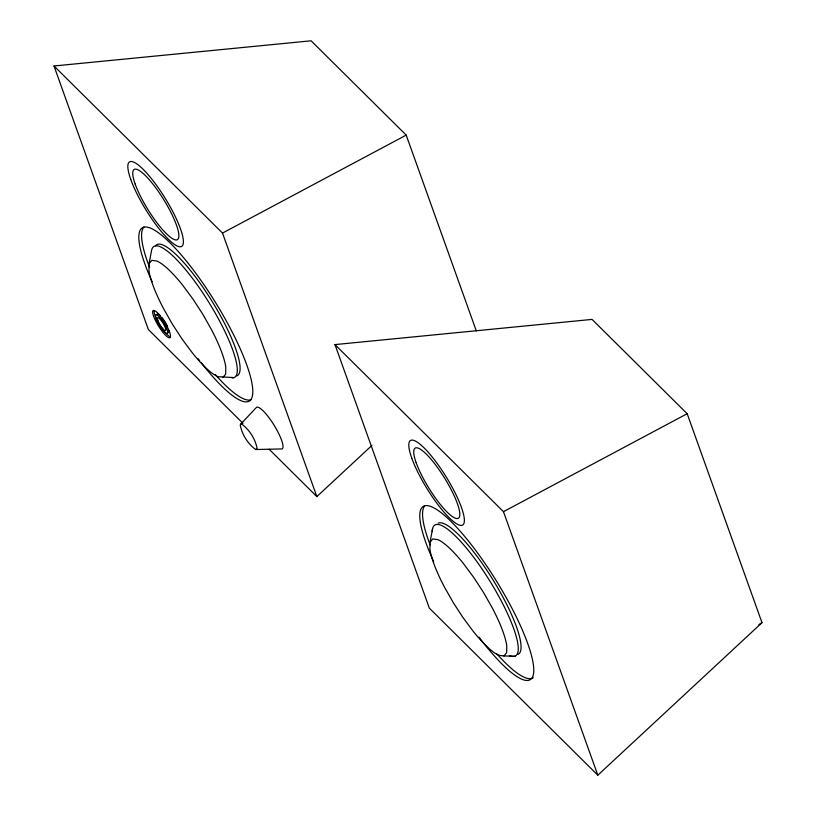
<?xml version="1.0" encoding="UTF-8"?>
<svg xmlns="http://www.w3.org/2000/svg" width="816" height="816" viewBox="0 0 816 816"><rect width="100%" height="100%" fill="white"/><g stroke="black" fill="none" stroke-linecap="round" stroke-linejoin="round"><path stroke-width="1.22" d="M232.121 377.9A76.857 17.391 58.3 0 0 207.641 300.41A76.857 17.391 58.3 0 0 151.633 250.073L149.073 263.65L148.971 270.708A66.565 15.065 58.3 0 0 163.537 308.591L172.227 323.901L181.958 338.875L192.056 352.481A70.747 16.004 58.3 0 0 217.841 376.686L234.059 377.594M432.602 528.676L430.032 542.252L429.94 549.311A66.565 15.065 58.3 0 0 444.506 587.194L453.196 602.504L462.927 617.477L473.025 631.084A70.747 16.004 58.3 0 0 498.811 655.289M240.679 424.177L240.23 425.105C242.056 434.551 247.87 443.924 255.694 449.534L280.775 448.953A24.398 5.518 58.3 0 0 275.339 427.298A24.398 5.518 58.3 0 0 256.408 407.439L240.679 424.177L241.679 424.096C249.502 429.706 255.316 439.079 257.142 448.525L255.694 449.534M149.073 263.65L151.776 260.345L156.907 261.038A70.747 16.004 58.3 0 1 182.692 285.233L192.79 298.84L202.521 313.813L211.211 329.134A66.565 15.065 58.3 0 1 225.777 367.016L225.675 374.075L222.972 377.369M430.032 542.252L432.745 538.948L437.876 539.641A70.747 16.004 58.3 0 1 463.651 563.836L473.749 577.442L483.48 592.416L492.181 607.736A66.565 15.065 58.3 0 1 506.746 645.619L506.644 652.678L503.941 655.972L498.811 655.289M269.107 449.239L316.853 496.597L371.892 445.465M597.822 775.2L761.991 622.679L687.174 413.712L592.059 319.403L334.978 344.597L429.328 608.124L597.822 775.2L503.472 511.683L334.978 344.597M758.86 624.617L761.991 622.679M406.205 135.109L311.1 40.8L54.009 65.994L222.503 233.08L406.205 135.109L476.32 330.939M503.472 511.683L687.174 413.712M503.941 655.972L515.029 656.197M242.974 423.331L148.359 329.521L54.009 65.994M222.503 233.08L316.853 496.597M152.143 281.765A101.796 23.032 58.3 0 1 168.596 241.434A101.796 23.032 58.3 0 1 250.328 376.176A101.796 23.032 58.3 0 1 201.205 362.651M199.634 360.611A101.796 23.032 58.3 0 1 198.053 358.54M251.195 399.697A101.796 23.032 58.3 0 1 215.118 374.391M149.624 267.495A101.796 23.032 58.3 0 1 143.973 226.97M155.519 245.851A76.857 17.391 58.3 0 1 210.967 299.543A76.857 17.391 58.3 0 1 236.844 375.87M433.643 561.551A101.796 23.032 58.3 0 1 450.004 520.465A101.796 23.032 58.3 0 1 531.797 656.727A101.796 23.032 58.3 0 1 479.023 637.143M533.246 677.749A101.796 23.032 58.3 0 1 496.924 653.942M430.175 545.017A101.796 23.032 58.3 0 1 424.371 506.277M432.235 531.644A76.857 17.391 58.3 0 1 489.529 580.482A76.857 17.391 58.3 0 1 509.398 655.605M438.304 523.066A76.857 17.391 58.3 0 1 494.567 582.43A76.857 17.391 58.3 0 1 517.813 654.473M170.473 336.937A15.983 3.621 58.3 0 1 164.791 332.041M164.22 331.327A15.983 3.621 58.3 0 1 160.171 325.584M159.62 324.697A15.983 3.621 58.3 0 1 154.061 310.794M156.876 314.741A10.934 2.479 58.3 0 1 160.252 315.608M162.282 317.924A10.934 2.479 58.3 0 1 163.353 319.352M163.883 320.107A10.934 2.479 58.3 0 1 165.903 323.33M166.362 324.146A10.934 2.479 58.3 0 1 167.576 326.533M168.994 330.5A10.934 2.479 58.3 0 1 168.106 332.622M130.795 179.551A49.633 11.23 58.3 0 0 178.867 246.636A49.633 11.23 58.3 0 0 157.294 186.385A49.633 11.23 58.3 0 0 130.795 179.551M153.592 316.2A15.983 3.621 58.3 0 0 169.075 337.804A15.983 3.621 58.3 0 0 162.129 318.403A15.983 3.621 58.3 0 0 153.592 316.2M135.181 184.1A41.228 9.333 58.3 0 0 175.103 239.822A41.228 9.333 58.3 0 0 157.192 189.781A41.228 9.333 58.3 0 0 135.181 184.1M411.764 458.153A49.633 11.23 58.3 0 0 459.826 525.239A49.633 11.23 58.3 0 0 438.263 464.987A49.633 11.23 58.3 0 0 411.764 458.153M416.15 462.703A41.228 9.333 58.3 0 0 456.073 518.425A41.228 9.333 58.3 0 0 438.151 468.384A41.228 9.333 58.3 0 0 416.15 462.703M156.121 318.699A10.934 2.479 58.3 0 0 166.709 333.489A10.934 2.479 58.3 0 0 161.966 320.209A10.934 2.479 58.3 0 0 156.121 318.699M157.804 320.372A7.568 1.714 58.3 0 0 165.138 330.613A7.568 1.714 58.3 0 0 161.854 321.422A7.568 1.714 58.3 0 0 157.804 320.372"/></g></svg>
